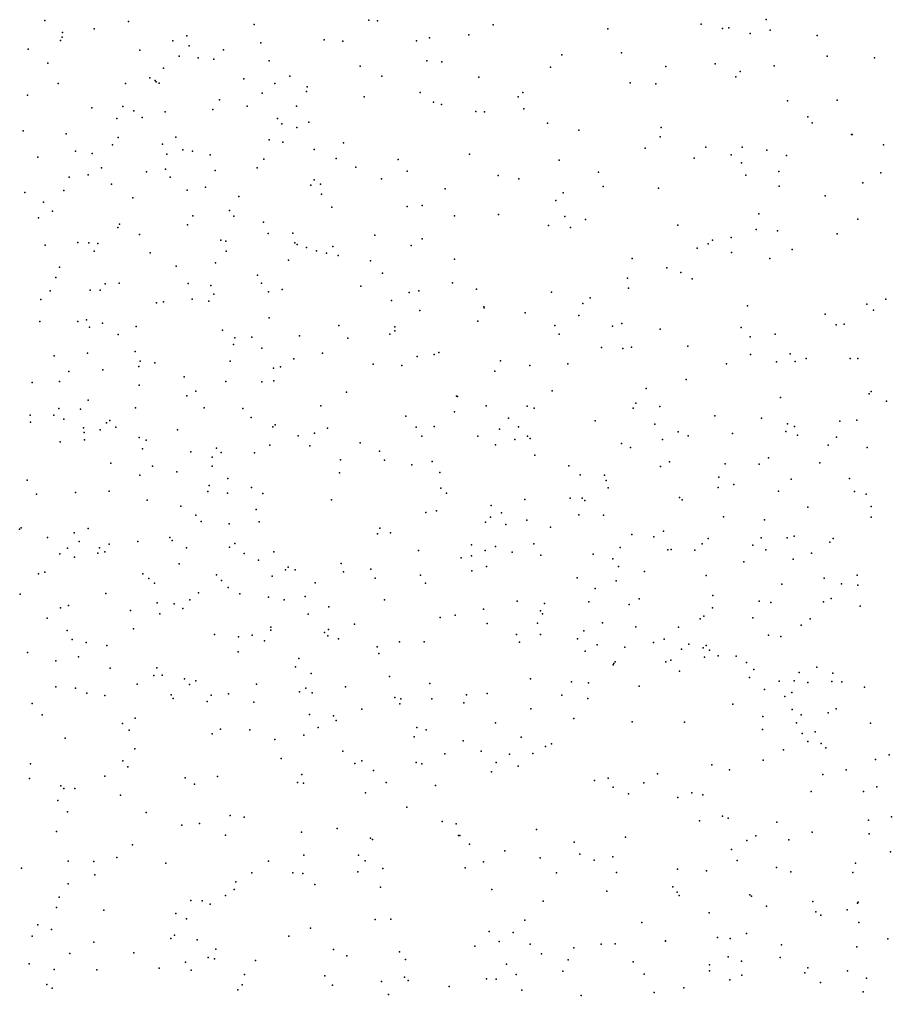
# Model space of a CAD drawing. Header units: metres. Extents: x -25 to 25, y -27.7 to 27.8.
# Drawn here: x 2.908 to 4.455, y 8.688 to 10.421 of the extents above; entities that cross this region are included whole.
import ezdxf

# ---------------------------------------------------------------- set-up
doc = ezdxf.new("R2010")
doc.units = ezdxf.units.M

msp = doc.modelspace()

# ---------------------------------------------------------------- linework, layer by layer
for p in [(2.9527, 10.4185, -10.3803), (3.101, 10.417, -19.9881), (3.324, 10.4114, -5.8862), (3.5277, 10.4192, -7.0793), (3.5431, 10.4179, 14.9424), (3.7481, 10.4112, 0.8992), (4.1173, 10.412, 10.1064), (4.2326, 10.4205, 1.0719), (2.9843, 10.3973, -4.1075), (3.0401, 10.4037, -4.5806), (3.7054, 10.3933, 9.3381), (3.9519, 10.4037, -28.3301), (4.155, 10.4047, -28.1659), (4.1666, 10.4058, -21.177), (4.2044, 10.3958, -20.086), (4.2396, 10.4019, -25.1901), (4.3232, 10.3923, 5.1146), (2.9809, 10.383, 16.4332), (2.9837, 10.3889, -7.9994), (3.1797, 10.3828, 4.1679), (3.2046, 10.3914, 4.5487), (3.3362, 10.3789, 15.5739), (3.4485, 10.3842, 1.3164), (3.4818, 10.3818, 3.0407), (3.6124, 10.3825, 19.2699), (3.6354, 10.3878, 12.1069), (2.9231, 10.3679, 6.3936), (3.1211, 10.3662, 3.5023), (3.2091, 10.374, 0.8485), (3.2699, 10.3667, -7.552), (3.8699, 10.3578, 19.3227), (3.9762, 10.3612, 11.8301), (2.9579, 10.343, 12.4193), (3.1913, 10.3554, -4.9703), (3.2247, 10.3528, -3.234), (3.2526, 10.3501, -3.833), (3.3509, 10.3474, 16.031), (3.6308, 10.3471, 4.8505), (3.6572, 10.3457, 9.8566), (4.1419, 10.3417, 3.2376), (4.3408, 10.3557, 8.7919), (4.4246, 10.3523, -24.6552), (3.1636, 10.334, 3.2559), (3.5125, 10.3378, 0.8827), (3.8498, 10.3357, 11.9521), (4.0548, 10.3369, 19.4212), (4.1864, 10.3281, 8.9077), (4.2466, 10.3386, 10.1598), (2.9762, 10.3068, 0.6056), (3.0957, 10.3067, 7.1826), (3.1391, 10.3173, 6.4223), (3.1485, 10.3124, 4.311), (3.1502, 10.3097, -5.1987), (3.1559, 10.3075, -5.5945), (3.3058, 10.3155, 12.3413), (3.361, 10.3068, 15.8679), (3.3878, 10.3198, 6.5977), (3.5505, 10.32, -10.0606), (3.7231, 10.3179, 3.026), (3.9913, 10.3082, 14.4761), (4.0369, 10.3063, 9.036), (4.1786, 10.3185, 11.9106), (3.3383, 10.29, 3.1311), (3.4171, 10.2927, -6.0978), (3.4181, 10.3008, 15.2839), (3.6188, 10.2908, -6.3677), (3.8011, 10.291, 14.6571), (2.9223, 10.286, -8.8593), (3.2629, 10.2779, 19.23), (3.5194, 10.2832, 15.0698), (3.6424, 10.274, 0.8913), (3.7925, 10.2835, 4.9804), (4.2708, 10.2761, 19.5282), (4.3589, 10.2773, 12.0198), (3.0362, 10.2636, -9.2632), (3.0911, 10.2663, -20.1531), (3.1108, 10.2585, 19.1801), (3.1661, 10.2566, -1.1625), (3.2509, 10.2606, 16.1895), (3.3117, 10.267, -20.2674), (3.3992, 10.2668, 6.792), (3.6567, 10.2695, 14.8236), (3.7175, 10.2571, 0.4217), (3.733, 10.2568, 12.1291), (3.8026, 10.2621, 9.9033), (3.0806, 10.2446, -3.0356), (3.1253, 10.2469, 0.6689), (3.3658, 10.2451, 4.6722), (3.4211, 10.2386, -28.5914), (3.8449, 10.2367, 3.1272), (4.3068, 10.2476, 1.1113), (4.3141, 10.2372, -25.0137), (2.9144, 10.2231, -2.7975), (3.3731, 10.2354, -10.1933), (3.4001, 10.2288, 15.5152), (3.9002, 10.2243, 0.9153), (4.0462, 10.2288, 11.9464), (2.9906, 10.2176, 7.3206), (3.0828, 10.2109, 16.2833), (3.1852, 10.2115, -5.7903), (3.3506, 10.207, 6.4809), (3.3751, 10.2031, -7.2517), (3.4826, 10.2018, 3.0591), (4.0448, 10.2125, 0.126), (4.3842, 10.2163, -20.0821), (4.3853, 10.2165, -21.2318), (3.0071, 10.1866, -1.4646), (3.073, 10.1983, 0.4334), (3.1618, 10.1992, -20.4303), (3.1976, 10.1895, -9.4405), (3.2148, 10.1867, 3.2856), (3.4306, 10.19, 0.7939), (4.0181, 10.1923, 19.3416), (4.1257, 10.1938, 10.0668), (4.1898, 10.194, -20.2453), (4.2336, 10.1889, 11.997), (4.4407, 10.198, 8.6601), (2.9401, 10.1765, 19.0589), (3.0367, 10.183, 0.2683), (3.1694, 10.1816, 4.4557), (3.2464, 10.1805, -0.9828), (3.3412, 10.1724, 16.0519), (3.4699, 10.1737, 12.3695), (3.58, 10.1718, -6.7621), (3.7064, 10.1816, 19.2826), (3.8655, 10.1709, -9.8552), (4.1052, 10.1745, 14.4157), (4.1705, 10.1801, 3.3449), (4.269, 10.1789, 8.7841), (3.0531, 10.1571, 6.4451), (3.133, 10.1501, 7.1454), (3.1668, 10.1549, -3.6542), (3.2552, 10.1523, 1.3614), (3.3295, 10.1572, -3.4636), (3.5047, 10.1584, 15.2328), (3.5957, 10.1514, 0.8545), (3.9352, 10.1497, 9.9418), (4.1887, 10.1663, 19.4383), (4.2554, 10.151, -23.5285), (2.9957, 10.141, -8.1743), (3.0294, 10.1449, 0.1124), (3.1749, 10.1406, 0.3239), (3.4309, 10.136, 19.2753), (3.5502, 10.1375, -9.6791), (3.7572, 10.1439, 0.8825), (3.7941, 10.1375, 0.1257), (4.1966, 10.144, 1.0418), (4.4359, 10.1482, -24.1166), (2.9866, 10.1172, -20.3464), (3.071, 10.1282, 1.4629), (3.2052, 10.1179, 3.5411), (3.2379, 10.123, -7.5538), (3.4248, 10.1268, 15.7164), (3.4419, 10.1286, -7.0277), (3.6629, 10.1203, 9.3145), (3.9432, 10.1241, -28.5722), (4.0417, 10.121, 8.959), (4.2559, 10.125, -28.4092), (4.4042, 10.1305, -24.7745), (2.9173, 10.1136, -10.5326), (3.1088, 10.1043, -10.3383), (3.2969, 10.1065, 0.4814), (3.4438, 10.1108, -6.2994), (3.8597, 10.0992, 14.641), (3.8722, 10.1128, -20.3813), (4.3371, 10.1078, 10.1037), (2.9504, 10.0965, 7.4548), (2.9665, 10.0804, -5.0826), (3.2805, 10.0814, 4.6071), (3.4619, 10.0873, 15.5494), (3.5954, 10.0886, -28.6423), (3.6226, 10.0904, 3.076), (2.9414, 10.0686, -18.4105), (3.2152, 10.0724, 0.0519), (3.2879, 10.0717, 12.4654), (3.6794, 10.0723, 4.9093), (3.7577, 10.0746, 9.1817), (3.8755, 10.071, 9.0803), (3.9121, 10.0654, 5.1325), (4.2195, 10.0756, -21.179), (4.3951, 10.0659, 5.2977), (3.0822, 10.0512, -7.9661), (3.0854, 10.0572, -5.5874), (3.2059, 10.0562, 19.2169), (3.3409, 10.0609, -17.8971), (3.8466, 10.055, 19.2605), (3.8852, 10.0514, -21.0661), (4.0762, 10.0554, -23.4542), (4.2148, 10.0476, -10.0371), (3.1208, 10.0392, -3.1906), (3.2648, 10.0292, 3.2347), (3.3488, 10.0407, -20.4344), (3.3929, 10.0413, 1.0956), (3.5383, 10.0376, 15.3972), (3.6223, 10.0315, 15.0746), (4.1377, 10.0289, -9.814), (4.1704, 10.0339, 14.3824), (4.253, 10.0454, 12.1272), (4.3588, 10.0399, 1.1597), (2.9533, 10.0202, -1.7792), (3.0116, 10.0249, -8.5244), (3.0311, 10.0244, 12.5287), (3.0467, 10.0231, -8.7803), (3.2738, 10.0273, -1.1743), (3.3966, 10.024, 6.9307), (3.4006, 10.0213, -20.6912), (3.4172, 10.0157, -9.4538), (3.4638, 10.0178, 3.0912), (3.6028, 10.0197, 9.6236), (4.1104, 10.0146, 8.8532), (4.1299, 10.0227, -23.6661), (4.2785, 10.0123, 3.411), (3.0406, 10.0095, 7.3049), (3.1398, 10.0065, 4.3819), (3.2744, 10.0093, -28.6395), (3.4346, 10.0098, 15.824), (3.4527, 10.0057, 0.8417), (3.4731, 10.0015, -6.8439), (3.6799, 9.9953, -20.9499), (3.9951, 9.9966, 12.1506), (4.1714, 10.0073, 9.9764), (4.2391, 9.9965, 5.3583), (2.979, 9.9813, 6.5436), (3.1859, 9.9827, 4.1537), (3.2556, 9.9889, 3.723), (3.385, 9.9934, 0.0946), (3.5304, 9.9924, -6.5697), (4.0565, 9.9796, 3.3565), (2.9725, 9.9626, -3.5082), (3.33, 9.9666, 19.2419), (3.5518, 9.9704, 4.8076), (3.9867, 9.9615, 0.061), (4.0812, 9.9714, 1.0046), (4.1014, 9.9605, 19.2636), (3.0601, 9.9512, 19.1116), (3.0846, 9.9526, -0.2142), (3.2072, 9.9518, -9.091), (3.2475, 9.9484, 3.4705), (3.337, 9.9526, -0.6846), (3.5134, 9.9473, 0.5209), (3.6763, 9.953, -9.5127), (3.7186, 9.9422, 14.946), (3.9884, 9.9439, -10.1166), (2.9621, 9.9389, 7.5078), (3.0334, 9.9403, -8.2725), (3.0508, 9.9399, 16.1094), (3.2528, 9.9328, -0.1419), (3.3495, 9.9371, 15.9352), (3.3741, 9.9415, -7.1603), (3.5993, 9.9358, 9.4702), (3.6161, 9.9393, 15.2366), (3.8517, 9.9369, 9.797), (3.9202, 9.9263, 5.2306), (4.4447, 9.9244, -20.286), (2.946, 9.9239, -0.3024), (3.1508, 9.9178, -1.515), (3.1634, 9.9193, -6.0503), (3.214, 9.9242, 7.139), (3.2438, 9.9207, -18.2846), (3.5681, 9.922, 0.669), (3.7316, 9.9106, 3.1672), (3.7326, 9.9088, 0.0145), (3.9075, 9.9168, -28.6743), (4.1996, 9.9125, 8.7217), (4.4112, 9.9156, 14.2389), (3.351, 9.8911, 7.0316), (3.6182, 9.9042, 9.3133), (3.8049, 9.9002, 14.7991), (3.9, 9.8955, 0.9136), (4.3376, 9.8975, 9.5465), (4.4229, 9.9046, 19.2806), (2.9438, 9.8848, -0.1416), (3.0111, 9.8847, -20.4385), (3.027, 9.8875, -10.3615), (3.0323, 9.8744, -28.6844), (3.0553, 9.8819, 12.6131), (3.115, 9.8757, 4.2998), (3.4747, 9.8777, 6.6528), (3.5738, 9.8749, 12.5275), (3.7209, 9.8849, 9.5766), (3.8579, 9.8773, 3.2619), (3.9603, 9.8764, -9.5028), (3.9767, 9.8812, 8.8977), (4.1882, 9.874, 9.6662), (4.3567, 9.8787, 12.3655), (4.3709, 9.8799, 9.2579), (3.0828, 9.8615, -18.536), (3.2681, 9.8692, -0.1516), (3.29, 9.8554, -10.2073), (3.3203, 9.8567, 0.7234), (3.4049, 9.8593, 3.1197), (3.5649, 9.8621, 3.06), (3.5739, 9.8679, 0.2704), (3.8655, 9.8623, 19.1798), (4.0448, 9.8711, 14.5059), (4.2043, 9.8575, 9.4524), (4.2489, 9.8621, -21.1682), (3.2874, 9.8435, 12.6153), (3.4903, 9.855, 15.7404), (3.9406, 9.8386, -21.0502), (3.9936, 9.839, 9.637), (4.0937, 9.8407, 19.1647), (2.9694, 9.8235, 16.0245), (3.0286, 9.8281, -1.9169), (3.113, 9.8313, -8.6167), (3.338, 9.837, -1.0527), (3.4452, 9.8286, -0.0972), (3.6136, 9.8224, 15.4991), (3.6436, 9.8262, 6.8877), (3.6519, 9.8296, 9.1424), (3.9786, 9.8366, 12.4072), (4.2047, 9.8262, 1.1023), (4.2753, 9.8275, -23.866), (3.1198, 9.8045, 1.0398), (3.1218, 9.8144, 19.0664), (3.1477, 9.8114, -0.3322), (3.2818, 9.8142, 19.134), (3.371, 9.8044, -20.4547), (3.3947, 9.8182, 4.7233), (3.5353, 9.8089, -0.2118), (3.5863, 9.8065, 4.8669), (3.7614, 9.8147, -10.1335), (3.8134, 9.8067, 8.9763), (3.8809, 9.8094, 9.5288), (4.1622, 9.8093, -23.5226), (4.2508, 9.813, 5.4069), (4.284, 9.8135, 14.3397), (4.3036, 9.8191, 19.1603), (4.3816, 9.8187, 9.0527), (4.3954, 9.8191, -24.1074), (2.9956, 9.7961, -0.4173), (3.0557, 9.7986, -5.7918), (3.2001, 9.7862, 6.6978), (3.3583, 9.8015, 0.0801), (3.7511, 9.7965, 15.0022), (2.9303, 9.7763, -2.4464), (2.979, 9.7783, -2.2048), (3.1204, 9.7714, -0.0321), (3.2738, 9.7781, 3.8362), (3.338, 9.7774, -9.0508), (3.3594, 9.7794, -6.5239), (4.0909, 9.7819, 9.3119), (3.2045, 9.7526, 4.5894), (3.2206, 9.7609, 4.031), (3.4883, 9.7589, 12.6545), (3.6834, 9.7523, 0.4664), (3.6852, 9.7515, 9.2949), (3.8528, 9.7613, 0.8418), (4.0199, 9.7655, 8.7749), (4.4157, 9.7564, 3.4863), (4.4189, 9.7601, 1.2478), (3.0294, 9.7448, -18.0242), (3.4425, 9.735, 7.0894), (3.7357, 9.735, 0.6746), (3.8084, 9.7346, -20.4727), (4.0017, 9.7395, 14.5771), (4.2582, 9.7495, -9.6268), (4.4464, 9.7432, 12.5835), (2.9266, 9.7186, 7.8084), (2.9686, 9.7185, -5.436), (2.9779, 9.7301, -20.2533), (3.016, 9.7289, -18.7021), (3.1136, 9.7313, 12.7067), (3.2358, 9.7314, -7.6367), (3.304, 9.7303, -0.3333), (3.6798, 9.724, 15.4001), (3.8213, 9.731, 5.1684), (3.9968, 9.731, -10.0989), (4.0441, 9.7337, 3.4019), (4.1418, 9.717, -0.0718), (2.9275, 9.706, -19.0478), (2.9864, 9.7111, 0.1539), (3.0624, 9.7049, 7.57), (3.0681, 9.7088, 18.9285), (3.3191, 9.714, -20.6694), (3.3614, 9.7015, 15.7924), (3.5935, 9.7164, 15.6477), (3.7755, 9.7128, 6.8339), (3.929, 9.7083, 12.61), (4.0351, 9.7023, 9.1818), (4.2241, 9.7132, 19.0499), (4.2706, 9.703, 3.4874), (4.3635, 9.7077, -0.1135), (4.3938, 9.7093, 8.8874), (3.0214, 9.6956, 0.7652), (3.0227, 9.6874, 15.8806), (3.0511, 9.6923, -6.0397), (3.0787, 9.6969, 0.4167), (3.1883, 9.6922, 7.3592), (3.3575, 9.6977, -17.8365), (3.431, 9.6865, -18.0487), (3.4546, 9.6952, 3.0856), (3.6116, 9.6972, 3.0952), (3.6438, 9.698, 0.0291), (3.7598, 9.6938, 12.6822), (3.7931, 9.6976, -20.987), (4.0765, 9.689, -28.6934), (4.173, 9.6859, 9.0174), (4.2676, 9.6892, 7.038), (4.2831, 9.6983, 1.1639), (4.288, 9.6828, -28.6116), (2.9801, 9.6708, 12.7739), (3.0229, 9.6747, 6.8352), (3.1203, 9.679, -8.3414), (3.1324, 9.674, -0.4778), (3.3519, 9.6653, -7.3785), (3.4025, 9.6815, 6.8414), (3.5123, 9.6691, 4.8318), (3.6216, 9.6811, -28.745), (3.7208, 9.6813, 0.2825), (3.7527, 9.666, 19.0617), (3.7865, 9.6751, -9.2389), (3.8094, 9.6812, 8.8629), (3.8139, 9.6772, 9.2199), (3.9757, 9.6678, 7.0256), (4.0487, 9.675, 0.9608), (4.0945, 9.6818, 8.6341), (4.3427, 9.665, 8.3431), (4.3572, 9.6794, -20.5286), (3.1261, 9.6589, -6.2999), (3.2117, 9.653, 15.8208), (3.2571, 9.6599, 18.9886), (3.2659, 9.6523, 20.1947), (3.3246, 9.6518, -18.2476), (3.423, 9.6642, 19.036), (3.5464, 9.6545, -10.1608), (3.8222, 9.6473, 14.8897), (3.9921, 9.661, -9.3321), (4.4117, 9.661, 7.413), (3.0701, 9.6331, 4.4129), (3.2498, 9.6439, 3.9295), (3.4772, 9.639, 20.2726), (3.5555, 9.6384, 19.8986), (3.6042, 9.6303, -0.3408), (3.6403, 9.6363, 9.0621), (4.061, 9.6356, 7.1648), (4.16, 9.632, 1.0641), (4.2201, 9.6314, 8.4638), (4.237, 9.6427, 7.2369), (4.3277, 9.634, 12.6846), (3.1438, 9.6279, -8.0193), (3.1873, 9.6177, 12.7997), (3.2496, 9.6279, 19.9733), (3.4754, 9.616, -0.2838), (3.6535, 9.6165, 20.2131), (3.8823, 9.6287, -28.7481), (4.0453, 9.6272, 12.6994), (2.9217, 9.603, 6.929), (3.1214, 9.6116, -18.5454), (3.2776, 9.6058, -0.4615), (3.9024, 9.6125, 14.755), (3.9461, 9.6117, 0.8461), (3.9488, 9.6026, 3.3856), (4.1485, 9.6086, -21.1128), (4.1754, 9.5955, 18.9537), (4.2773, 9.6048, 8.8593), (4.3806, 9.606, 18.8822), (2.9381, 9.578, -0.6732), (3.0073, 9.581, -5.8406), (3.0668, 9.5833, 7.8237), (3.2418, 9.583, -1.1519), (3.2442, 9.5933, -28.728), (3.277, 9.58, 3.4357), (3.3193, 9.5898, 19.8092), (3.3396, 9.5791, 20.4609), (3.6553, 9.5889, 15.5708), (3.6655, 9.5797, -0.0738), (3.9523, 9.5895, 8.6646), (4.1475, 9.5897, 14.4911), (4.2543, 9.5835, 7.4171), (4.3895, 9.5829, 7.6306), (4.4101, 9.5784, 1.2492), (3.1342, 9.5673, 7.6657), (3.4613, 9.568, -8.9258), (3.8043, 9.5689, 20.0889), (3.8847, 9.5712, 0.7), (3.9062, 9.571, 7.2228), (3.9112, 9.567, 12.7862), (4.0787, 9.5725, 6.8283), (4.0835, 9.568, 8.5308), (3.1943, 9.5566, -1.3963), (3.3277, 9.5512, 7.3499), (3.6287, 9.5458, -20.4541), (3.6477, 9.5484, -20.9365), (3.7446, 9.5582, 7.1836), (3.7631, 9.5452, 0.1129), (4.3064, 9.5553, 5.244), (4.4187, 9.5562, 3.6165), (3.2205, 9.5409, -17.9974), (3.2299, 9.5299, 7.5128), (3.3333, 9.5289, 3.0875), (3.7344, 9.5283, 3.2085), (3.7438, 9.5371, 6.9267), (3.8082, 9.5321, 15.0476), (3.9002, 9.5414, 18.9619), (3.9439, 9.5406, -20.5894), (4.1567, 9.538, -9.8768), (4.2298, 9.5328, 12.7781), (4.4188, 9.5371, 18.5126), (2.9079, 9.5158, 15.7556), (2.9111, 9.5185, -19.4496), (3.0046, 9.5095, 20.0566), (3.0297, 9.5175, 8.0027), (3.2798, 9.5253, 4.6952), (3.547, 9.5176, 18.9172), (3.5663, 9.5094, 6.9992), (3.771, 9.5241, 9.0568), (3.8501, 9.5196, 19.7645), (4.0506, 9.5126, 5.304), (2.9576, 9.501, -18.9625), (3.014, 9.494, 4.2993), (3.1177, 9.4942, 7.0022), (3.1743, 9.5012, 18.6988), (3.1789, 9.496, -0.6246), (3.5429, 9.5077, 3.0542), (3.9945, 9.5063, 14.6806), (4.0331, 9.5026, 7.3827), (4.1296, 9.4994, 3.5563), (4.224, 9.5008, 7.5438), (4.2701, 9.5008, 1.1417), (4.2822, 9.5034, 6.7895), (4.3454, 9.4931, 18.1578), (4.3518, 9.4994, 7.9521), (2.9933, 9.4821, 18.5655), (3.0496, 9.4828, -10.3428), (3.0592, 9.4759, -1.8493), (3.0668, 9.4897, -18.1853), (3.2041, 9.4829, -8.4021), (3.2802, 9.4843, 3.5912), (3.2899, 9.4906, 19.6671), (3.3589, 9.4759, -6.6738), (3.6157, 9.4784, 20.5049), (3.7098, 9.4885, 5.0863), (3.7343, 9.4779, 18.9349), (3.7524, 9.4853, 12.8975), (3.7818, 9.4751, -10.1724), (3.8205, 9.49, 20.2925), (3.9737, 9.4834, 19.9273), (4.058, 9.4792, 8.8912), (4.064, 9.4798, 0.8879), (4.1061, 9.4786, -28.7226), (4.1192, 9.49, -9.4091), (4.2091, 9.4875, 18.8094), (4.2322, 9.4796, -9.6021), (2.9793, 9.4723, 8.1992), (3.0052, 9.4661, -28.8388), (3.0468, 9.4735, -0.7169), (3.3067, 9.4731, 12.9342), (3.3317, 9.4613, 20.6094), (3.6918, 9.4654, 19.5287), (3.7096, 9.4687, 8.6534), (3.8328, 9.4698, 7.3201), (3.926, 9.4717, 0.4382), (3.9608, 9.4635, 3.4687), (4.1928, 9.4578, 8.2855), (4.2807, 9.463, 8.1305), (4.313, 9.4736, 18.6122), (2.953, 9.4397, -19.2184), (3.191, 9.4546, 7.7989), (3.3798, 9.444, -10.2071), (3.3848, 9.4487, 19.5501), (3.3972, 9.4438, -7.338), (3.4788, 9.4554, 12.947), (3.4825, 9.4401, -28.7554), (3.531, 9.4449, -0.3935), (3.7107, 9.4424, -0.3376), (3.7363, 9.4499, -28.772), (3.9704, 9.4495, 12.8756), (4.0168, 9.4409, 19.7383), (2.9416, 9.4367, -2.1237), (3.1264, 9.4369, -1.6188), (3.1372, 9.4285, 19.6985), (3.2574, 9.4353, 15.6664), (3.2664, 9.4252, 3.3768), (3.3561, 9.4326, -0.5664), (3.5388, 9.4288, 8.6403), (3.6196, 9.4347, 7.3233), (3.8975, 9.4299, 6.8635), (3.9667, 9.4242, -0.2467), (4.1264, 9.4337, 14.5907), (4.3356, 9.4291, 8.7007), (4.3942, 9.4346, 5.1097), (3.1472, 9.4203, 8.2216), (3.2782, 9.4124, 8.7772), (3.4322, 9.4207, 18.7469), (3.6284, 9.4202, 12.9639), (3.9294, 9.4109, 5.2679), (4.2606, 9.4186, 18.328), (4.3661, 9.4193, -21.1694), (4.3952, 9.4166, 12.8605), (2.9089, 9.4006, 8.3839), (3.061, 9.4017, 20.5277), (3.2103, 9.3906, 8.3755), (3.2256, 9.4033, 8.5368), (3.2988, 9.4014, 7.6092), (3.3494, 9.3956, -7.6822), (3.3777, 9.3907, 8.5133), (3.4148, 9.3968, 7.4738), (3.5556, 9.3905, 8.9072), (3.7907, 9.3883, -0.1151), (4.0075, 9.3924, 19.5356), (4.1378, 9.3981, 6.7998), (4.2205, 9.3884, 7.8101), (4.3482, 9.393, 14.447), (2.9804, 9.3764, -0.824), (2.995, 9.3803, -5.9446), (3.1049, 9.3715, 8.7499), (3.1522, 9.3856, 4.6481), (3.1824, 9.3834, 7.1441), (3.1977, 9.3752, 18.5695), (3.457, 9.3785, 15.6283), (3.7314, 9.3739, 8.9119), (3.8322, 9.3711, 19.3812), (3.8391, 9.3843, 15.2271), (3.9183, 9.3873, 8.4476), (3.9897, 9.3822, 0.2202), (4.1377, 9.3765, 7.6679), (4.241, 9.3858, 12.8778), (4.3341, 9.3873, -28.6596), (4.3997, 9.3796, 3.7914), (2.9571, 9.358, 8.6725), (3.1571, 9.3655, -20.5382), (3.4201, 9.3652, -0.6178), (3.6544, 9.3591, 19.3707), (3.6809, 9.3636, 7.0154), (3.8357, 9.3659, 7.4631), (4.1153, 9.3568, 20.0006), (4.1219, 9.3619, 19.8255), (4.2089, 9.3587, 7.9636), (4.3105, 9.3571, -20.7842), (2.9925, 9.3364, 15.6371), (3.1103, 9.3391, 13.0336), (3.3536, 9.337, -8.5328), (3.354, 9.342, -20.4047), (3.4563, 9.3381, 8.3591), (3.5022, 9.3472, 3.1314), (3.7375, 9.3489, 20.5645), (3.8272, 9.3491, 3.4392), (3.9092, 9.3357, -9.1848), (3.9422, 9.3499, 0.0629), (4.0014, 9.3426, 7.5794), (4.0773, 9.3421, 0.3855), (4.2946, 9.3454, 6.8042), (3.0014, 9.3202, -5.7379), (3.2537, 9.3294, 19.5023), (3.2967, 9.3252, -0.7016), (3.3205, 9.3282, 7.8726), (3.4488, 9.3328, -20.8786), (3.4547, 9.3267, 18.6128), (3.4741, 9.3215, 7.1468), (3.7896, 9.3292, -20.6532), (3.8322, 9.3291, 12.9977), (3.8979, 9.3217, 20.4531), (4.0519, 9.3208, 12.9537), (4.2367, 9.3277, 1.0249), (4.2584, 9.3253, -0.2912), (3.0261, 9.3148, 18.474), (3.063, 9.3094, -6.2861), (3.3426, 9.3181, 8.0405), (3.5427, 9.3073, -10.2401), (3.5819, 9.3159, 20.6892), (3.6259, 9.3159, 8.3675), (3.7948, 9.3157, 18.8068), (3.933, 9.3109, 18.9387), (3.9819, 9.3064, 8.2576), (4.033, 9.3147, 20.2924), (4.0827, 9.3028, -9.9737), (4.0957, 9.3118, 8.7759), (4.1209, 9.3052, 18.8048), (4.1265, 9.3095, 3.7418), (4.1322, 9.3016, -21.0337), (2.9218, 9.297, 19.796), (3.0124, 9.2896, 7.3815), (3.2958, 9.2986, -8.155), (3.4032, 9.2866, 7.7255), (3.5454, 9.2952, -0.5166), (3.9116, 9.2997, 19.1615), (4.123, 9.2888, 19.0409), (4.1476, 9.2911, 18.5038), (4.1794, 9.2907, 19.6337), (2.9721, 9.2825, -19.3975), (3.0688, 9.2692, -1.4611), (3.1515, 9.2697, 7.5162), (3.3975, 9.2718, 7.3258), (3.9611, 9.2755, -20.8005), (3.9626, 9.2777, -28.7736), (3.9648, 9.2809, 14.9783), (4.0548, 9.2804, 7.8361), (4.0637, 9.2834, -9.3244), (4.1978, 9.2796, 5.1708), (4.2108, 9.2669, 19.9125), (4.3227, 9.2709, 3.8692), (3.1463, 9.2561, -1.2152), (3.1611, 9.2571, 3.8425), (3.2004, 9.2503, -0.8074), (3.4251, 9.2597, 19.3471), (3.5644, 9.2544, 13.0723), (3.8144, 9.2507, 7.648), (4.079, 9.2643, 0.1024), (4.2033, 9.2527, 0.7712), (4.2912, 9.2617, -15.1362), (4.3512, 9.2606, 12.9543), (2.9726, 9.2362, 13.2019), (3.0072, 9.2338, 19.6501), (3.1166, 9.2411, 20.7044), (3.2094, 9.2405, 3.5949), (3.2205, 9.247, 3.3459), (3.3284, 9.241, 13.0914), (3.4159, 9.2338, 4.8896), (3.4862, 9.2362, 8.0205), (3.6358, 9.2419, -8.824), (3.8871, 9.245, -0.1935), (3.9174, 9.2432, 15.2019), (4.0072, 9.2377, -0.0435), (4.2557, 9.2461, 17.9877), (4.2822, 9.2471, 19.1141), (4.3068, 9.2438, 5.0431), (4.3494, 9.2457, 18.9137), (4.3672, 9.2452, -14.8082), (4.407, 9.2356, 17.888), (3.0272, 9.2252, 4.03), (3.0591, 9.2211, -0.8928), (3.1772, 9.2218, 13.1183), (3.1807, 9.2153, 8.8343), (3.2481, 9.2214, -6.5462), (3.2787, 9.2241, 15.5806), (3.4047, 9.2274, -6.7502), (3.4271, 9.2255, -0.6674), (3.5741, 9.2173, 15.6028), (3.5845, 9.215, 7.2476), (3.6396, 9.2151, 18.5745), (3.7012, 9.2223, 19.0139), (3.7378, 9.2245, 3.4746), (3.8704, 9.2212, 8.1357), (3.9162, 9.2155, 3.6683), (4.2297, 9.2315, 0.5764), (4.2655, 9.2192, 19.3439), (4.2782, 9.2261, 8.6734), (2.9305, 9.2065, 4.6253), (3.241, 9.2104, -0.8779), (3.3237, 9.209, 18.4624), (3.5827, 9.206, -0.4482), (3.6965, 9.2077, 8.1677), (3.8149, 9.1971, 15.492), (4.1737, 9.2057, 6.8144), (4.3567, 9.1971, 18.5967), (2.9482, 9.1865, 20.5984), (3.1132, 9.1808, -10.4726), (3.4226, 9.1873, -28.8248), (3.465, 9.1849, 8.7616), (3.5153, 9.1964, 20.7634), (3.8912, 9.1799, 8.7667), (4.2269, 9.1837, 20.0778), (4.2788, 9.1961, 19.785), (4.2948, 9.1866, 14.6449), (4.3424, 9.1899, -21.1404), (3.0906, 9.1711, 4.7321), (3.4377, 9.1638, -7.9444), (3.47, 9.1766, -7.0742), (3.6127, 9.1642, 18.8104), (3.7523, 9.1725, 7.8164), (3.9949, 9.1742, 20.4708), (4.0875, 9.1735, 5.2088), (4.2862, 9.1722, 18.4197), (4.4175, 9.1717, 19.228), (2.9889, 9.145, 18.4167), (3.1023, 9.1591, 7.7063), (3.2499, 9.1526, 4.8176), (3.2645, 9.1613, 7.6774), (3.3164, 9.16, 3.2488), (3.4122, 9.1506, -0.636), (3.6079, 9.1473, 3.395), (3.6293, 9.1601, 5.0834), (3.7978, 9.1467, -28.8239), (4.2259, 9.1603, -14.9612), (4.2965, 9.1534, 0.2762), (4.3196, 9.1565, 19.5544), (3.361, 9.1425, -10.3827), (3.6953, 9.1406, 7.1689), (3.8414, 9.1301, -9.0568), (3.8516, 9.1349, 20.626), (4.3064, 9.1394, 19.9319), (4.3304, 9.1357, 0.972), (4.3386, 9.1278, -20.8915), (3.1126, 9.1262, 3.6756), (3.4814, 9.1219, 19.1405), (3.6624, 9.1175, 8.7116), (3.7271, 9.1221, -20.9188), (3.7772, 9.117, -10.3083), (3.8189, 9.118, 13.0853), (4.2636, 9.1247, 0.1266), (4.451, 9.1153, -0.4258), (2.9273, 9.0996, 19.6411), (3.0912, 9.1051, 13.2929), (3.0998, 9.0945, -6.1821), (3.3722, 9.1089, -0.7746), (3.5027, 9.1, -20.7595), (3.515, 9.1051, 18.4044), (3.6115, 9.1022, 7.4627), (3.6219, 9.0993, 13.1182), (3.7537, 9.1017, -0.4701), (3.7926, 9.0957, 3.6718), (4.1364, 9.0977, 13.0454), (4.2272, 9.106, -15.6084), (4.4265, 9.1075, 14.6029), (3.059, 9.0777, -5.9422), (3.2589, 9.0772, 18.3994), (3.4086, 9.0807, 13.1766), (3.5357, 9.088, -7.6824), (3.7456, 9.0854, 5.2017), (4.0399, 9.0818, 15.1882), (4.1675, 9.0888, -9.3997), (4.3335, 9.0804, 18.1024), (4.3749, 9.0892, 0.601), (2.9255, 9.0735, 8.8961), (2.9812, 9.0607, -1.3521), (3.2019, 9.0747, 8.7172), (3.2185, 9.0637, 20.7995), (3.4011, 9.0667, 15.5677), (3.4119, 9.0653, 4.9713), (3.5582, 9.0663, 18.6326), (3.6458, 9.0614, -0.5822), (3.9278, 9.0702, 15.445), (3.9521, 9.0743, -0.3091), (4.0159, 9.066, -0.3247), (4.4291, 9.0589, 4.7517), (2.9865, 9.0558, 13.4637), (3.0061, 9.0557, 15.5568), (3.0869, 9.0439, 7.8288), (3.5218, 9.048, -28.9684), (3.9612, 9.0582, 3.8373), (3.9883, 9.0466, 13.0814), (4.1006, 9.0483, -28.7837), (4.12, 9.0445, -14.8121), (4.3127, 9.0504, 6.7801), (4.4051, 9.0503, 0.3142), (2.9757, 9.0343, -5.5115), (4.0762, 9.0396, 8.6873), (2.9929, 9.0147, 4.7816), (3.1326, 9.0134, -10.7119), (3.2816, 9.0082, -6.5075), (3.595, 9.0225, -8.0117), (4.1552, 9.0066, -0.1757), (3.196, 8.9909, -1.0065), (3.2272, 8.9936, 19.2984), (3.3062, 9.0051, -0.8179), (3.6579, 8.9971, 3.6309), (3.6825, 8.9931, -8.6033), (4.1145, 8.9985, 20.4348), (4.165, 9.0034, 6.8059), (4.2515, 8.9959, 20.2381), (4.4141, 8.9994, -15.7953), (4.455, 9.0056, 0.4796), (2.9735, 8.9793, 8.7453), (3.2731, 8.9728, 4.9497), (3.4084, 8.9786, 19.0446), (3.4712, 8.9849, -10.4997), (3.6866, 8.9727, 15.5986), (3.6889, 8.9725, 20.7793), (3.8249, 8.9831, 7.1868), (4.3142, 8.9781, 14.8717), (4.4153, 8.9753, 1.0888), (3.1086, 8.956, 13.4885), (3.5309, 8.9677, 3.5179), (3.5339, 8.9652, 8.5426), (3.706, 8.9573, -0.4375), (3.8922, 8.9605, -15.207), (3.983, 8.9695, -15.6369), (4.1984, 8.9637, -14.5142), (4.2146, 8.9717, 15.0158), (4.2728, 8.9649, 13.0641), (3.4122, 8.9373, 18.39), (3.5096, 8.9377, 5.1145), (3.7687, 8.9452, -0.5507), (3.902, 8.9395, 5.2762), (4.1714, 8.9475, 5.0489), (4.4533, 8.9435, 0.1759), (2.9945, 8.927, 20.7194), (3.0399, 8.9261, -29.1655), (3.0806, 8.9332, -5.7879), (3.1674, 8.9234, 7.912), (3.3497, 8.927, 20.8387), (3.5214, 8.9274, -0.7376), (3.7314, 8.9254, 13.1691), (3.8314, 8.9327, -8.9355), (3.9275, 8.9284, -10.3339), (3.9607, 8.9345, -0.4076), (4.181, 8.9279, 4.0524), (4.391, 8.9234, 0.0352), (2.9113, 8.9143, 3.605), (3.3199, 8.9063, 3.3851), (3.3926, 8.9059, 18.8892), (3.4105, 8.9051, 18.7018), (3.5079, 8.9077, 7.8062), (3.5525, 8.9141, -7.1686), (3.6987, 8.9148, 7.5779), (3.8605, 8.9059, -14.9663), (3.9671, 8.9069, 15.5326), (4.0756, 8.9126, -10.1319), (4.1268, 8.9099, 15.3483), (4.2508, 8.9157, 8.6247), (4.2763, 8.9082, 4.8271), (4.3865, 8.9065, -21.137), (2.9945, 8.8869, 19.4908), (3.0413, 8.9024, -11.265), (3.2919, 8.8903, 15.54), (3.432, 8.8856, 13.2813), (3.289, 8.8764, -10.777), (3.5482, 8.881, -0.5954), (3.7457, 8.8764, -8.2484), (3.9498, 8.8738, 7.0406), (4.0672, 8.8811, 13.1067), (4.0748, 8.8716, 20.517), (2.9782, 8.8629, 4.8836), (3.2116, 8.8569, 8.4578), (3.2317, 8.8567, 19.1987), (3.2733, 8.8658, 13.4164), (3.8368, 8.8561, 20.7261), (4.0782, 8.8662, -9.2133), (4.2034, 8.8673, -0.4359), (4.2066, 8.8648, 6.7507), (4.3153, 8.8551, 15.0653), (4.3949, 8.8525, 22.8785), (4.3959, 8.8539, 13.0796), (2.9737, 8.8449, 18.2984), (3.0572, 8.84, 8.0143), (3.1852, 8.834, 13.5432), (3.246, 8.8505, 18.3496), (4.1317, 8.8351, -0.3409), (4.2331, 8.8468, 4.1905), (4.3208, 8.8371, 4.5804), (4.3764, 8.8407, 6.6757), (3.2043, 8.8247, -6.1937), (3.5392, 8.8231, -29.2049), (3.5665, 8.8239, 3.7402), (3.8047, 8.8219, -10.4736), (4.0121, 8.8178, 5.2964), (4.3297, 8.8312, 20.2146), (4.397, 8.8182, 23.1235), (2.9403, 8.8139, -5.3666), (2.9646, 8.8055, -1.0006), (3.4243, 8.8077, -6.7621), (3.741, 8.8019, -15.4879), (3.7837, 8.8001, -8.4929), (4.1975, 8.7986, -28.8651), (2.9303, 8.7938, -11.9579), (3.0395, 8.783, 20.7597), (3.1761, 8.7896, 15.5144), (3.1831, 8.7955, -11.1509), (3.2228, 8.7872, 20.8315), (3.3858, 8.7936, 8.3857), (3.7588, 8.7841, 5.3468), (4.0541, 8.7852, 4.0812), (4.0543, 8.785, -14.3924), (4.1464, 8.7914, 8.5547), (4.1687, 8.7899, 15.454), (4.4486, 8.7888, 19.9588), (3.1108, 8.7641, 19.2786), (3.2561, 8.7708, 18.8825), (3.4651, 8.7699, -0.7705), (3.5823, 8.7658, 5.2389), (3.7155, 8.7758, -0.6488), (3.8141, 8.7794, -8.7274), (3.8912, 8.773, -14.6025), (3.9399, 8.7794, 8.5189), (3.9649, 8.7803, 20.648), (4.2601, 8.7783, 15.3209), (4.3938, 8.7746, -28.7111), (2.9969, 8.7632, 3.3899), (3.2026, 8.7477, 19.0761), (3.2426, 8.7558, 5.0566), (3.2536, 8.7533, 18.4796), (3.3268, 8.7506, -6.4532), (3.4888, 8.7588, -10.7666), (3.5926, 8.7523, 7.8402), (3.834, 8.7627, -15.7198), (3.8814, 8.7516, 4.0353), (3.9968, 8.7483, 13.1647), (4.165, 8.757, 13.1069), (4.189, 8.7494, 4.7028), (4.2573, 8.756, 20.3413), (2.9249, 8.7449, 8.1834), (2.9691, 8.7348, 4.9713), (3.0451, 8.734, 8.3726), (3.1558, 8.7367, -1.1212), (3.2125, 8.7333, 8.3195), (3.772, 8.7441, 8.4488), (3.8717, 8.7318, -0.5897), (4.132, 8.732, 4.2578), (4.1321, 8.7427, 4.9538), (4.3065, 8.7376, 22.9631), (4.3768, 8.7325, -15.7924), (3.307, 8.7256, 3.6139), (3.4494, 8.7232, 20.8614), (3.5503, 8.7133, 3.9066), (3.5908, 8.7208, -0.7315), (3.5976, 8.7151, 8.3637), (3.7362, 8.7179, -7.7548), (3.7538, 8.7176, 20.7984), (3.7892, 8.7258, 7.6243), (4.0164, 8.7266, -0.5014), (4.168, 8.7161, 4.4596), (4.1894, 8.7246, 6.6775), (4.3013, 8.7285, 22.7835), (4.4109, 8.7191, 22.3376), (2.9565, 8.708, -11.7299), (2.9657, 8.7012, 19.4474), (3.2953, 8.6987, 13.5289), (3.303, 8.7074, 8.0609), (3.4633, 8.7066, 7.9466), (3.6701, 8.7046, -15.0063), (3.7992, 8.698, -7.9844), (4.0864, 8.702, -29.0152), (4.3291, 8.7118, 13.0931), (4.4047, 8.6952, 15.2103), (3.5626, 8.6902, 13.2897), (3.9046, 8.6885, -0.5689), (4.0338, 8.6936, 15.5924)]:
    msp.add_point(p)

doc.saveas('drawing.dxf')
